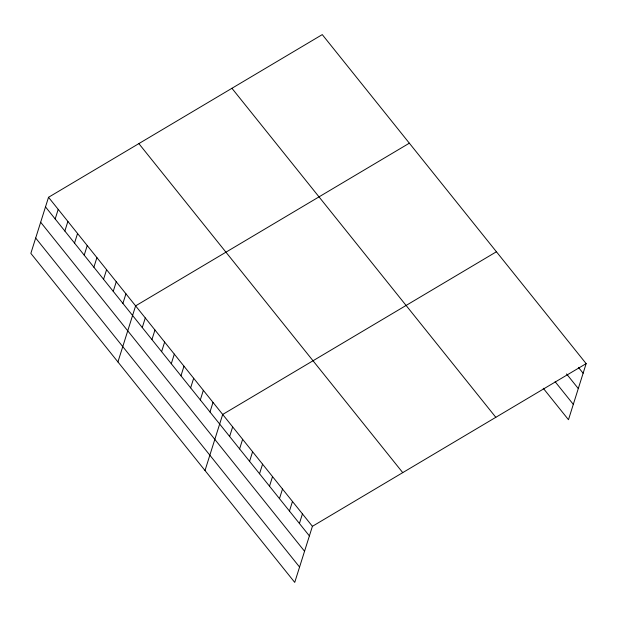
<?xml version="1.0" encoding="UTF-8"?>
<svg xmlns="http://www.w3.org/2000/svg" width="617" height="617" viewBox="0 0 617 617"><rect width="100%" height="100%" fill="white"/><g stroke="black" fill="none" stroke-linecap="round" stroke-linejoin="round"><path stroke-width="0.93" d="M48.527 197.293L30.85 253.371L294.733 582.394L312.41 526.316L586.15 363.629L322.267 34.606L48.527 197.293L312.41 526.316M55.183 218.958L58.206 209.364M64.854 231.028L67.885 221.426M74.534 243.09L77.557 233.488M84.205 255.153L87.236 245.551M93.884 267.215L96.908 257.613M103.556 279.277L106.587 269.683M113.235 291.347L116.258 281.745M122.906 303.41L125.937 293.808M117.932 361.948L135.609 305.87L409.349 143.183M142.265 327.534L145.288 317.932M151.936 339.597L154.967 330.002M161.615 351.667L164.639 342.065M171.287 363.729L174.318 354.127M180.966 375.792L183.989 366.19M190.638 387.854L193.669 378.26M200.317 399.916L203.34 390.322M209.988 411.986L213.019 402.384M205.014 470.524L222.691 414.447L496.43 251.759M229.632 436.481L232.663 426.879M239.604 448.906L242.628 439.304M249.577 461.339L252.6 451.737M259.541 473.763L262.572 464.169M269.513 486.196L272.537 476.594M279.478 498.629L282.509 489.026M289.45 511.053L292.473 501.451M299.415 523.486L302.446 513.884M586.15 363.629L568.473 419.707L543.253 388.263M578.43 367.377L583.127 373.231M566.56 373.941L578.291 388.563M555.123 381.699L573.309 404.366M231.93 88.293L495.813 417.316M138.864 143.607L402.747 472.63M45.504 206.896L309.387 535.911M40.668 222.236L304.551 551.251M35.686 238.039L299.569 567.054"/></g></svg>
